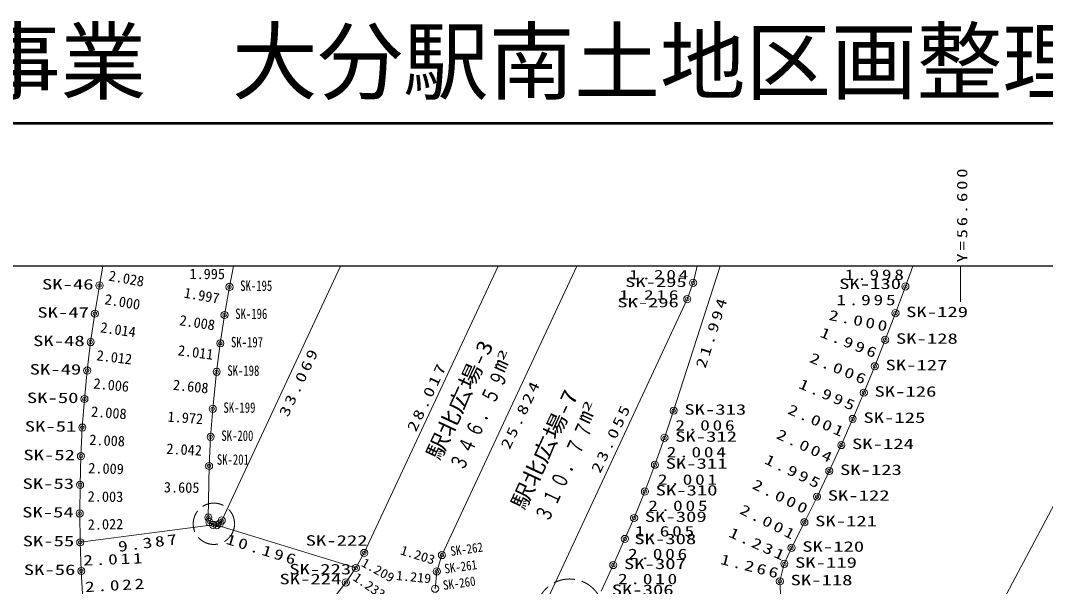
# Model space of a CAD drawing. Units: millimetres at full size, sheet at 1:500; details may follow other scales. Extents: x 56386042 to 56854500, y 25771750 to 26117216.
# Drawn here: x 56534121 to 56605967, y 26077545 to 26117216 of the extents above; entities that cross this region are included whole.
import ezdxf
from ezdxf.enums import TextEntityAlignment as Align

# ---------------------------------------------------------------- set-up
doc = ezdxf.new("R2010")
doc.units = ezdxf.units.MM
doc.header["$LTSCALE"] = 500
doc.header["$PDMODE"] = 32
doc.header["$PDSIZE"] = 250
doc.linetypes.add('USER1', pattern=[4, 3, -1])
doc.layers.add('レイヤ1', color=7, linetype='Continuous', lineweight=13)
doc.styles.add('ＭＳ ゴシック', font='')
doc.styles.get('ＭＳ ゴシック').set_extended_font_data('MS Gothic')

msp = doc.modelspace()

# ---------------------------------------------------------------- linework, layer by layer
at = {"layer": 'レイヤ1', "lineweight": 50}
msp.add_line((56810000, 26110000), (56390000, 26110000), dxfattribs=at)
at = {"layer": 'レイヤ1', "lineweight": 25}
msp.add_line((56800000, 26100000), (56400000, 26100000), dxfattribs=at)
at = {"layer": 'レイヤ1'}
for p, q in [((56539899.5, 26100000), (56539659, 26098643)), ((56556547.8, 26100000), (56548226, 26082170)), ((56548770, 26098541), (56549059.3, 26100000)), ((56558215, 26079898), (56567613.4, 26100000)), ((56573111.3, 26100000), (56563662, 26079748)), ((56579901, 26089867), (56583158.3, 26100000)), ((56581268, 26098830), (56581543.5, 26100000)), ((56596147, 26098575), (56596676.5, 26100000)), ((56615439.5, 26100000), (56600739, 26072324)), ((56539659, 26098643), (56539336, 26096669)), ((56548425, 26096574), (56548770, 26098541)), ((56580857, 26097686), (56581268, 26098830)), ((56595449, 26096706), (56596147, 26098575)), ((56571125, 26076786), (56580857, 26097686)), ((56594734, 26094838), (56595449, 26096706)), ((56539336, 26096669), (56539039, 26094677)), ((56548126, 26094588), (56548425, 26096574)), ((56539039, 26094677), (56538797, 26092680)), ((56547869, 26092593), (56548126, 26094588)), ((56594003, 26092981), (56594734, 26094838)), ((56538797, 26092680), (56538602, 26090684)), ((56547595, 26089999), (56547869, 26092593)), ((56593231, 26091129), (56594003, 26092981)), ((56592454, 26089292), (56593231, 26091129)), ((56538602, 26090684), (56538453, 26088682)), ((56547450, 26088032), (56547595, 26089999)), ((56579259, 26087967), (56579901, 26089867)), ((56591654, 26087458), (56592454, 26089292)), ((56538453, 26088682), (56538357, 26086676)), ((56547338, 26085993), (56547450, 26088032)), ((56578590, 26086078), (56579259, 26087967)), ((56590812, 26085640), (56591654, 26087458)), ((56538357, 26086676), (56538298, 26084668)), ((56547284, 26082388), (56547338, 26085993)), ((56577889, 26084204), (56578590, 26086078)), ((56589952, 26083840), (56590812, 26085640)), ((56538298, 26084668), (56538272, 26082665)), ((56577131, 26082348), (56577889, 26084204)), ((56589067, 26082046), (56589952, 26083840)), ((56538272, 26082665), (56538309, 26080643)), ((56547356, 26082053), (56547284, 26082388)), ((56576484, 26080879), (56577131, 26082348)), ((56538309, 26080643), (56547617, 26081861)), ((56547617, 26081861), (56547356, 26082053)), ((56547881, 26081845), (56547617, 26081861)), ((56548098, 26081962), (56547881, 26081845)), ((56547881, 26081845), (56557625, 26078843)), ((56548226, 26082170), (56548098, 26081962)), ((56588167, 26080259), (56589067, 26082046)), ((56538309, 26080643), (56538385, 26078633)), ((56575671, 26079045), (56576484, 26080879)), ((56587661, 26079137), (56588167, 26080259)), ((56557625, 26078843), (56558215, 26079898)), ((56563662, 26079748), (56563301, 26078600)), ((56557625, 26078843), (56556925, 26077828)), ((56574814, 26077227), (56575671, 26079045)), ((56587349, 26077910), (56587661, 26079137)), ((56538385, 26078633), (56538500, 26076614)), ((56563301, 26078600), (56563183, 26077387)), ((56556925, 26077828), (56556169, 26076877)), ((56587408, 26076654), (56587349, 26077910))]:
    msp.add_line(p, q, dxfattribs=at)
at = {"layer": 'レイヤ1', "lineweight": 18}
msp.add_line((56600000, 26100000), (56600000, 26097500), dxfattribs=at)
at = {"layer": 'レイヤ1'}
for centre in [(56539659, 26098643), (56581268, 26098830), (56548770, 26098541), (56596147, 26098575), (56580857, 26097686), (56539336, 26096669), (56548425, 26096574), (56595449, 26096706), (56539039, 26094677), (56548126, 26094588), (56594734, 26094838), (56594003, 26092981), (56538797, 26092680), (56547869, 26092593), (56593231, 26091129), (56538602, 26090684), (56547595, 26089999), (56579901, 26089867), (56592454, 26089292), (56538453, 26088682), (56547450, 26088032), (56579259, 26087967), (56591654, 26087458), (56538357, 26086676), (56547338, 26085993), (56578590, 26086078), (56590812, 26085640), (56538298, 26084668), (56577889, 26084204), (56589952, 26083840), (56538272, 26082665), (56547284, 26082388), (56548226, 26082170), (56577131, 26082348), (56547356, 26082053), (56547617, 26081861), (56547881, 26081845), (56548098, 26081962), (56589067, 26082046), (56538309, 26080643), (56576484, 26080879), (56588167, 26080259), (56558215, 26079898), (56563662, 26079748), (56538385, 26078633), (56557625, 26078843), (56563301, 26078600), (56575671, 26079045), (56587661, 26079137), (56556925, 26077828), (56587349, 26077910), (56563183, 26077387)]:
    msp.add_circle(centre, 250, dxfattribs=at)
at = {"layer": 'レイヤ1', "linetype": 'USER1'}
for centre, radius in [((56547675.3, 26081941), 1447.3), ((56572614.4, 26075707.3), 2363.6)]:
    msp.add_circle(centre, radius, dxfattribs=at)
at = {"layer": 'レイヤ1'}
for p in [(56581268, 26098830), (56539659, 26098643), (56548770, 26098541), (56596147, 26098575), (56580857, 26097686), (56539336, 26096669), (56548425, 26096574), (56595449, 26096706), (56539039, 26094677), (56548126, 26094588), (56594734, 26094838), (56594003, 26092981), (56538797, 26092680), (56547869, 26092593), (56593231, 26091129), (56538602, 26090684), (56547595, 26089999), (56579901, 26089867), (56538453, 26088682), (56592454, 26089292), (56547450, 26088032), (56579259, 26087967), (56591654, 26087458), (56538357, 26086676), (56547338, 26085993), (56578590, 26086078), (56590812, 26085640), (56538298, 26084668), (56577889, 26084204), (56589952, 26083840), (56538272, 26082665), (56547284, 26082388), (56577131, 26082348), (56547356, 26082053), (56547617, 26081861), (56547881, 26081845), (56548098, 26081962), (56548226, 26082170), (56589067, 26082046), (56576484, 26080879), (56538309, 26080643), (56588167, 26080259), (56558215, 26079898), (56563662, 26079748), (56538385, 26078633), (56557625, 26078843), (56563301, 26078600), (56575671, 26079045), (56587661, 26079137), (56587349, 26077910), (56556925, 26077828)]:
    msp.add_point(p, dxfattribs=at)

# ---------------------------------------------------------------- texts
at = {"layer": 'レイヤ1', "style": 'ＭＳ ゴシック'}
for s, height, p in [('大分都市計画事業\u3000大分駅南土地区画整理事業\u3000', 4399, (56494936.4, 26110826.6)), ('1.995', 733.1, (56545962.2, 26098869))]:
    msp.add_text(s, height=height, dxfattribs=at).set_placement(p, align=Align.BOTTOM_LEFT)
for s, height, rotation, p in [('2.028', 733.1, 349.948, (56540219.4, 26098772.5)), ('1.997', 733.1, 350.052, (56545500.5, 26097579.1)), ('2.000', 733.1, 350.707, (56539946.5, 26097119.6)), ('2.014', 733.1, 351.52, (56539645.8, 26095150.2)), ('2.008', 733.1, 351.438, (56545191.2, 26095647.7)), ('2.012', 733.1, 353.09, (56539393.8, 26093182.4)), ('2.011', 733.1, 352.659, (56545093.2, 26093533.3)), ('m', 1100, 64.987, (56568333.7, 26092342.6)), ('2.006', 733.1, 354.42, (56539189.4, 26091208.9)), ('2.608', 733.1, 353.97, (56544755.1, 26091115.4)), ('2.008', 733.1, 355.744, (56539031, 26089233.1)), ('1.972', 733.1, 355.784, (56544393.1, 26088882)), ('m', 1100, 64.987, (56574296.8, 26088748.8)), ('2.008', 733.1, 357.26, (56538923.4, 26087256)), ('2.042', 733.1, 356.856, (56544316.4, 26086628.9)), ('2.009', 733.1, 358.317, (56538855.9, 26085268)), ('3.605', 733.1, 359.142, (56544162.2, 26083922)), ('2.003', 733.1, 359.256, (56538822, 26083279.5)), ('2.022', 733.1, 1.048, (56538843, 26081299.9))]:
    msp.add_text(s, height=height, rotation=rotation, dxfattribs=at).set_placement(p, align=Align.BOTTOM_LEFT)
for s, height, width, p in [('SK-46', 733.1, 1.45, (56535626.2, 26098143)), ('SK-195', 733.1, 0.75, (56549520.5, 26098041)), ('SK-295', 659.8, 1.6, (56576506.9, 26098345.3)), ('SK-130', 733.1, 1.45, (56591503.8, 26098176.8)), ('SK-296', 659.8, 1.6, (56575953.4, 26096916.3)), ('SK-47', 733.1, 1.45, (56535303.2, 26096169)), ('SK-196', 733.1, 0.75, (56549175.5, 26096074)), ('SK-129', 733.1, 1.45, (56596199.5, 26096206)), ('SK-128', 733.1, 1.45, (56595484.5, 26094338)), ('SK-48', 733.1, 1.45, (56535006.2, 26094177)), ('SK-197', 733.1, 0.75, (56548876.5, 26094088)), ('SK-49', 733.1, 1.45, (56534764.2, 26092180)), ('SK-127', 733.1, 1.45, (56594753.5, 26092481)), ('SK-198', 733.1, 0.75, (56548619.5, 26092093)), ('SK-50', 733.1, 1.45, (56534569.2, 26090184)), ('SK-126', 733.1, 1.45, (56593981.5, 26090629)), ('SK-199', 733.1, 0.75, (56548345.5, 26089499)), ('SK-313', 733.1, 1.45, (56580651.5, 26089367)), ('SK-125', 733.1, 1.45, (56593204.5, 26088792)), ('SK-51', 733.1, 1.45, (56534420.2, 26088182)), ('SK-200', 733.1, 0.75, (56548200.5, 26087532)), ('SK-312', 733.1, 1.45, (56580009.5, 26087467)), ('SK-124', 733.1, 1.45, (56592404.5, 26086958)), ('SK-52', 733.1, 1.45, (56534324.2, 26086176)), ('SK-201', 733.1, 0.75, (56547885, 26085859.4)), ('SK-311', 733.1, 1.45, (56579340.5, 26085578)), ('SK-123', 733.1, 1.45, (56591562.5, 26085140)), ('SK-53', 733.1, 1.45, (56534265.2, 26084168)), ('SK-310', 733.1, 1.45, (56578639.5, 26083704)), ('SK-122', 733.1, 1.45, (56590702.5, 26083340)), ('SK-54', 733.1, 1.45, (56534239.2, 26082165)), ('SK-309', 733.1, 1.45, (56577881.5, 26081848)), ('SK-121', 733.1, 1.45, (56589817.5, 26081546)), ('SK-55', 733.1, 1.45, (56534276.2, 26080143)), ('SK-222', 733.1, 1.45, (56554110.8, 26080185.4)), ('SK-308', 733.1, 1.45, (56577146.6, 26080291.1)), ('SK-120', 733.1, 1.45, (56588917.5, 26079759)), ('SK-307', 733.1, 1.45, (56576421.5, 26078545)), ('SK-119', 733.1, 1.45, (56588411.5, 26078637)), ('SK-56', 733.1, 1.45, (56534352.2, 26078133)), ('SK-223', 733.1, 1.45, (56552961.3, 26078173.5)), ('SK-224', 733.1, 1.45, (56552272.3, 26077480.5)), ('SK-118', 733.1, 1.45, (56588099.5, 26077410)), ('SK-306', 733.1, 1.45, (56575564.5, 26076727))]:
    msp.add_text(s, height=height, dxfattribs=dict(at, width=width)).set_placement(p, align=Align.BOTTOM_LEFT)
for s, height, rotation, width, p in [('駅北広場-3', 1100, 64.987, 1.2, (56563803.2, 26086180.2)), ('2', 549.9, 64.987, 2, (56568107.1, 26093275.9)), ('駅北広場-7', 1100, 64.987, 1.2, (56569746.5, 26082699)), ('2', 549.9, 64.987, 2, (56574070.2, 26089682.2)), ('1.203', 659.8, 342.544, 1.1, (56560635.6, 26079623.7)), ('SK-262', 659.8, 7.906, 0.85, (56564328, 26079487)), ('1.209', 659.8, 330.784, 1.1, (56557850.5, 26078836.5)), ('SK-261', 659.8, 7.906, 0.85, (56563910.8, 26078256.1)), ('1.233', 659.8, 325.408, 1.1, (56557256.4, 26077865.7)), ('1.219', 659.8, 354.444, 1.1, (56560400.3, 26077810)), ('SK-260', 659.8, 7.906, 0.85, (56563810, 26077101.9))]:
    msp.add_text(s, height=height, rotation=rotation, dxfattribs=dict(at, width=width)).set_placement(p, align=Align.BOTTOM_LEFT)
at = {"layer": 'レイヤ1', "attachment_point": 7, "style": 'ＭＳ ゴシック'}
for s, insert, char_height, rotation in [('\\T1.31;\\W1.3;Y=56.600', (56600500, 26100250), 733.1, 90), ('\\T1.3;\\W1.35;21.994', (56582135.8, 26092783.5), 733.1, 72.18), ('\\T1.29;\\W1.35;2.000', (56590730.3, 26096225.4), 733.1, 348.619), ('\\T1.29;\\W1.35;1.996', (56590091.1, 26095055.9), 733.1, 338.513), ('\\T1.3;\\W1.35;33.069', (56552878.8, 26089368.4), 733.1, 64.98), ('\\T1.29;\\W1.35;2.006', (56589363.3, 26093286.4), 733.1, 337.371), ('\\T1.3;\\W1.35;28.017', (56561848.4, 26088330.8), 733.1, 64.942), ('\\T1.23;\\W0.7;３４６．５９', (56565162.6, 26085546), 1100, 64.987), ('\\T1.3;\\W1.35;25.824', (56568417, 26087101.1), 733.1, 64.987), ('\\T1.29;\\W1.35;1.995', (56588595.3, 26091464.1), 733.1, 337.073), ('\\T1.29;\\W1.35;2.001', (56587821.1, 26089675.9), 733.1, 336.433), ('\\T1.3;\\W1.35;23.055', (56574757.4, 26085425.4), 733.1, 65.031), ('\\T1.23;\\W0.7;３１０．７７', (56571125.6, 26081952.2), 1100, 64.987), ('\\T1.29;\\W1.35;2.004', (56587030.3, 26087944.5), 733.1, 335.149), ('\\T1.29;\\W1.35;1.995', (56586196.3, 26086185.7), 733.1, 334.463), ('\\T1.29;\\W1.35;2.000', (56585342.3, 26084441.2), 733.1, 333.742), ('\\T1.29;\\W1.35;2.001', (56584462.3, 26082685.1), 733.1, 333.268), ('\\T1.29;\\W1.35;1.231', (56583697.4, 26081051.1), 733.1, 335.726), ('\\T1.29;\\W1.35;9.387', (56541012, 26079960.6), 733.1, 7.455), ('\\T1.3;\\W1.35;10.196', (56548457.5, 26080539.8), 733.1, 342.877), ('\\T1.29;\\W1.35;2.011', (56538541.3, 26078999.4), 733.1, 2.165), ('\\T1.29;\\W1.35;1.266', (56583117.5, 26079123.2), 733.1, 345.733), ('\\T1.29;\\W1.35;2.022', (56538670.6, 26077135.7), 733.1, 3.26)]:
    msp.add_mtext(s, dxfattribs=dict(at, insert=insert, char_height=char_height, rotation=rotation))
for s, insert, char_height in [('\\T1.29;\\W1.5;1.204', (56576784.5, 26099065.3), 659.8), ('\\T1.29;\\W1.35;1.998', (56591896.3, 26099020.1), 733.1), ('\\T1.29;\\W1.5;1.216', (56576089.6, 26097647.9), 659.8), ('\\T1.29;\\W1.35;1.995', (56591310.1, 26097249.6), 733.1), ('\\T1.29;\\W1.35;2.006', (56580025.7, 26088464.9), 733.1), ('\\T1.29;\\W1.35;2.004', (56579417.1, 26086585.7), 733.1), ('\\T1.29;\\W1.35;2.001', (56578798.9, 26084661.3), 733.1), ('\\T1.29;\\W1.35;2.005', (56578127.1, 26082827.6), 733.1), ('\\T1.29;\\W1.35;1.605', (56577191, 26081041.2), 733.1), ('\\T1.29;\\W1.35;2.006', (56576704.1, 26079450.7), 733.1), ('\\T1.29;\\W1.35;2.010', (56576004.1, 26077695.9), 733.1)]:
    msp.add_mtext(s, dxfattribs=dict(at, insert=insert, char_height=char_height))

doc.saveas('drawing.dxf')
